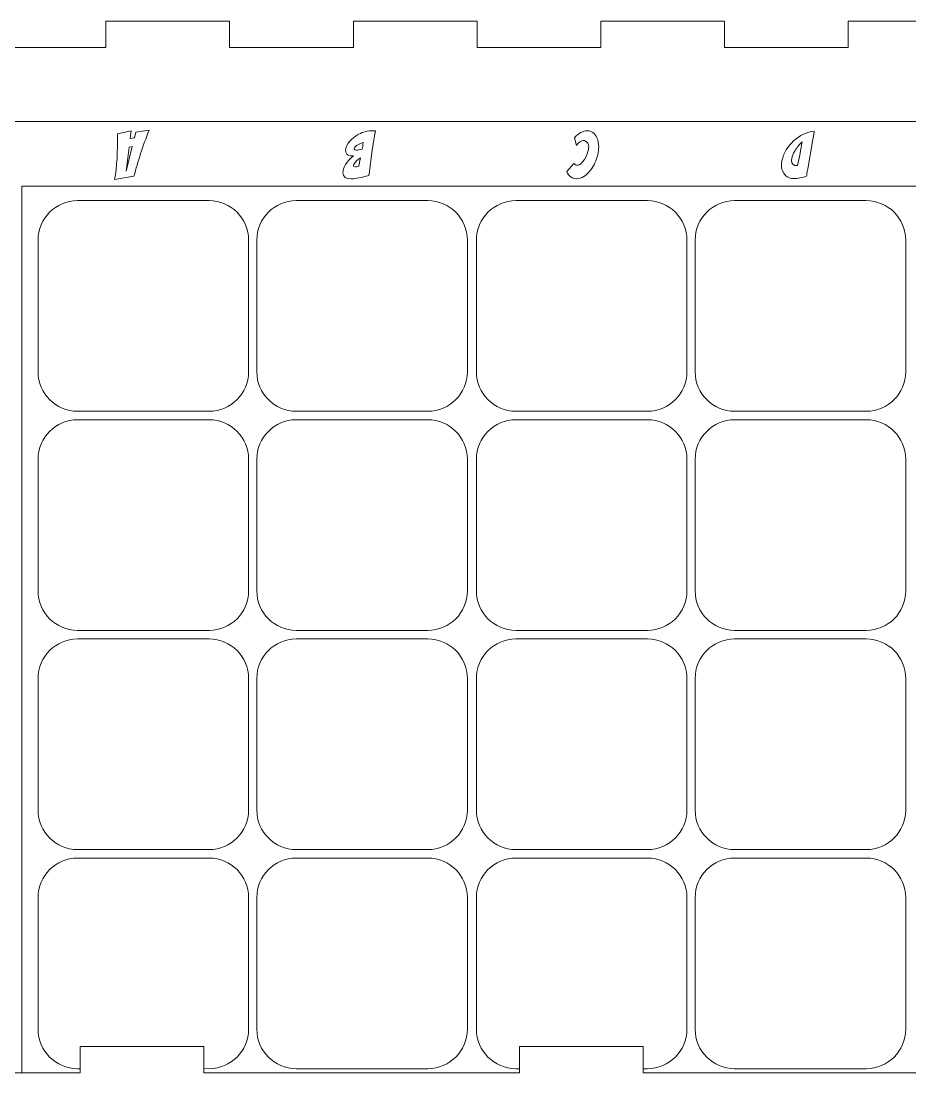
# Model space of a CAD drawing. Header units: centimetres. Extents: x -42.4 to 48.9, y -29.7 to 10.7.
# Drawn here: x 19.41 to 32.93, y -5.3 to 10.68 of the extents above; entities that cross this region are included whole.
import ezdxf

# ---------------------------------------------------------------- set-up
doc = ezdxf.new("R2010")
doc.units = ezdxf.units.CM
doc.header["$MEASUREMENT"] = 0
doc.layers.add('layer 1', color=7, linetype='Continuous')

msp = doc.modelspace()

# ---------------------------------------------------------------- linework, layer by layer
at = {"layer": 'layer 1', "color": 250, "lineweight": 9}
for points, knots in [([(40.33084, -4.89857), (40.33084, -4.89857), (42.2112, -4.89857), (42.2112, -4.89857), (42.2112, -4.89857), (42.2112, -4.89857), (42.2112, -5.29814), (42.2112, -5.29814), (42.2112, -5.29814), (44.9135, -5.29814), (46.41903, -5.29814), (48.91059, -5.29814), (48.91059, -5.29814), (48.91059, -5.29814), (48.91059, -3.52226), (48.91059, -3.52226), (48.91059, -3.52226), (48.91059, -3.52226), (48.51102, -3.52226), (48.51102, -3.52226), (48.51102, -3.52226), (48.51102, -3.52226), (48.51102, -1.74636), (48.51102, -1.74636), (48.51102, -1.74636), (48.51102, -1.74636), (48.91059, -1.74636), (48.91059, -1.74636), (48.91059, -1.74636), (48.91059, -1.74636), (48.91059, 0.02953), (48.91059, 0.02953), (48.91059, 0.02953), (48.91059, 0.02953), (48.51102, 0.02953), (48.51102, 0.02953), (48.51102, 0.02953), (48.51102, 0.02953), (48.51102, 1.80541), (48.51102, 1.80541), (48.51102, 1.80541), (48.51102, 1.80541), (48.91059, 1.80541), (48.91059, 1.80541), (48.91059, 1.80541), (48.91059, 1.80541), (48.91059, 3.58131), (48.91059, 3.58131), (48.91059, 3.58131), (48.91059, 3.58131), (48.51102, 3.58131), (48.51102, 3.58131), (48.51102, 3.58131), (48.51102, 3.58131), (48.51102, 5.3572), (48.51102, 5.3572), (48.51102, 5.3572), (48.51102, 5.3572), (48.91059, 5.3572), (48.91059, 5.3572), (48.91059, 5.3572), (48.91059, 5.3572), (48.91059, 7.13308), (48.91059, 7.13308), (48.91059, 7.13308), (48.91059, 7.13308), (48.51102, 7.13308), (48.51102, 7.13308), (48.51102, 7.13308), (48.51102, 7.13308), (48.51102, 8.90898), (48.51102, 8.90898), (48.51102, 8.90898), (48.51102, 8.90898), (48.91059, 8.90898), (48.91059, 8.90898), (48.91059, 8.90898), (48.91059, 8.90898), (48.91059, 10.68487), (48.91059, 10.68487), (48.91059, 10.68487), (48.91059, 10.68487), (47.03025, 10.68487), (47.03025, 10.68487), (47.03025, 10.68487), (47.03025, 10.68487), (47.03025, 10.28529), (47.03025, 10.28529), (47.03025, 10.28529), (47.03025, 10.28529), (45.14988, 10.28529), (45.14988, 10.28529), (45.14988, 10.28529), (45.14988, 10.28529), (45.14988, 10.68487), (45.14988, 10.68487), (45.14988, 10.68487), (45.14988, 10.68487), (43.26954, 10.68487), (43.26954, 10.68487), (43.26954, 10.68487), (43.26954, 10.68487), (43.26954, 10.28529), (43.26954, 10.28529), (43.26954, 10.28529), (43.26954, 10.28529), (41.38918, 10.28529), (41.38918, 10.28529), (41.38918, 10.28529), (41.38918, 10.28529), (41.38918, 10.68487), (41.38918, 10.68487), (41.38918, 10.68487), (41.38918, 10.68487), (39.50883, 10.68487), (39.50883, 10.68487), (39.50883, 10.68487), (39.50883, 10.68487), (39.50883, 10.28529), (39.50883, 10.28529), (39.50883, 10.28529), (39.50883, 10.28529), (37.62847, 10.28529), (37.62847, 10.28529), (37.62847, 10.28529), (37.62847, 10.28529), (37.62847, 10.68487), (37.62847, 10.68487), (37.62847, 10.68487), (37.62847, 10.68487), (35.74812, 10.68487), (35.74812, 10.68487), (35.74812, 10.68487), (35.74812, 10.68487), (35.74812, 10.28529), (35.74812, 10.28529), (35.74812, 10.28529), (35.74812, 10.28529), (33.86776, 10.28529), (33.86776, 10.28529), (33.86776, 10.28529), (33.86776, 10.28529), (33.86776, 10.68487), (33.86776, 10.68487), (33.86776, 10.68487), (33.86776, 10.68487), (31.98741, 10.68487), (31.98741, 10.68487), (31.98741, 10.68487), (31.98741, 10.68487), (31.98741, 10.28529), (31.98741, 10.28529), (31.98741, 10.28529), (31.98741, 10.28529), (30.10705, 10.28529), (30.10705, 10.28529), (30.10705, 10.28529), (30.10705, 10.28529), (30.10705, 10.68487), (30.10705, 10.68487), (30.10705, 10.68487), (30.10705, 10.68487), (28.2267, 10.68487), (28.2267, 10.68487), (28.2267, 10.68487), (28.2267, 10.68487), (28.2267, 10.28529), (28.2267, 10.28529), (28.2267, 10.28529), (28.2267, 10.28529), (26.34634, 10.28529), (26.34634, 10.28529), (26.34634, 10.28529), (26.34634, 10.28529), (26.34634, 10.68487), (26.34634, 10.68487), (26.34634, 10.68487), (26.34634, 10.68487), (24.46599, 10.68487), (24.46599, 10.68487), (24.46599, 10.68487), (24.46599, 10.68487), (24.46599, 10.28529), (24.46599, 10.28529), (24.46599, 10.28529), (24.46599, 10.28529), (22.58563, 10.28529), (22.58563, 10.28529), (22.58563, 10.28529), (22.58563, 10.28529), (22.58563, 10.68487), (22.58563, 10.68487), (22.58563, 10.68487), (22.58563, 10.68487), (20.70528, 10.68487), (20.70528, 10.68487), (20.70528, 10.68487), (20.70528, 10.68487), (20.70528, 10.28529), (20.70528, 10.28529), (20.70528, 10.28529), (20.70528, 10.28529), (18.82492, 10.28529), (18.82492, 10.28529), (18.82492, 10.28529), (18.82492, 10.28529), (18.82492, 10.68487), (18.82492, 10.68487), (18.82492, 10.68487), (18.82492, 10.68487), (16.94457, 10.68487), (16.94457, 10.68487), (16.94457, 10.68487), (16.94457, 10.68487), (16.94457, 8.90898), (16.94457, 8.90898), (16.94457, 8.90898), (16.94457, 8.90898), (17.34415, 8.90898), (17.34415, 8.90898), (17.34415, 8.90898), (17.34415, 8.90898), (17.34415, 7.13308), (17.34415, 7.13308), (17.34415, 7.13308), (17.34415, 7.13308), (16.94457, 7.13308), (16.94457, 7.13308), (16.94457, 7.13308), (16.94457, 7.13308), (16.94457, 5.3572), (16.94457, 5.3572), (16.94457, 5.3572), (16.94457, 5.3572), (17.34415, 5.3572), (17.34415, 5.3572), (17.34415, 5.3572), (17.34415, 5.3572), (17.34415, 3.58131), (17.34415, 3.58131), (17.34415, 3.58131), (17.34415, 3.58131), (16.94457, 3.58131), (16.94457, 3.58131), (16.94457, 3.58131), (16.94457, 3.58131), (16.94457, 1.80541), (16.94457, 1.80541), (16.94457, 1.80541), (16.94457, 1.80541), (17.34415, 1.80541), (17.34415, 1.80541), (17.34415, 1.80541), (17.34415, 1.80541), (17.34415, 0.02953), (17.34415, 0.02953), (17.34415, 0.02953), (17.34415, 0.02953), (16.94457, 0.02953), (16.94457, 0.02953), (16.94457, 0.02953), (16.94457, 0.02953), (16.94457, -1.74636), (16.94457, -1.74636), (16.94457, -1.74636), (16.94457, -1.74636), (17.34415, -1.74636), (17.34415, -1.74636), (17.34415, -1.74636), (17.34415, -1.74636), (17.34415, -3.52226), (17.34415, -3.52226), (17.34415, -3.52226), (17.34415, -3.52226), (16.94457, -3.52226), (16.94457, -3.52226), (16.94457, -3.52226), (16.94457, -3.52226), (16.94457, -5.29814), (16.94457, -5.29814), (16.94457, -5.29814), (16.94457, -5.29814), (20.3132, -5.29814), (20.3132, -5.29814), (20.3132, -5.29814), (20.3132, -5.29814), (20.3132, -4.89857), (20.3132, -4.89857), (20.3132, -4.89857), (20.3132, -4.89857), (22.19356, -4.89857), (22.19356, -4.89857), (22.19356, -4.89857), (22.19356, -4.89857), (22.19356, -5.29814), (22.19356, -5.29814), (22.19356, -5.29814), (24.37753, -5.29814), (24.80729, -5.29814), (26.99126, -5.29814), (26.99126, -5.29814), (26.99126, -5.29814), (26.99126, -4.89857), (26.99126, -4.89857), (26.99126, -4.89857), (26.99126, -4.89857), (28.87162, -4.89857), (28.87162, -4.89857), (28.87162, -4.89857), (28.87162, -4.89857), (28.87162, -5.29814), (28.87162, -5.29814), (28.87162, -5.29814), (30.6918, -5.29814), (31.74124, -5.29814), (33.70901, -5.29814), (33.70901, -5.29814), (33.70901, -5.29814), (33.70893, -4.89857), (33.70893, -4.89857), (33.70893, -4.89857), (33.70893, -4.89857), (35.58937, -4.89857), (35.58937, -4.89857), (35.58937, -4.89857), (35.58937, -4.89857), (35.58937, -5.29814), (35.58937, -5.29814), (35.58937, -5.29814), (37.85638, -5.29814), (38.09776, -5.29814), (40.33084, -5.29814), (40.33084, -5.29814), (40.33084, -5.29814), (40.33084, -4.89857), (40.33084, -4.89857)], [0, 0, 0, 0, 0.01176471, 0.01176471, 0.01176471, 0.01176471, 0.02352941, 0.02352941, 0.02352941, 0.02352941, 0.03529412, 0.03529412, 0.03529412, 0.03529412, 0.04705882, 0.04705882, 0.04705882, 0.04705882, 0.05882353, 0.05882353, 0.05882353, 0.05882353, 0.07058824, 0.07058824, 0.07058824, 0.07058824, 0.08235294, 0.08235294, 0.08235294, 0.08235294, 0.09411765, 0.09411765, 0.09411765, 0.09411765, 0.10588235, 0.10588235, 0.10588235, 0.10588235, 0.11764706, 0.11764706, 0.11764706, 0.11764706, 0.12941176, 0.12941176, 0.12941176, 0.12941176, 0.14117647, 0.14117647, 0.14117647, 0.14117647, 0.15294118, 0.15294118, 0.15294118, 0.15294118, 0.16470588, 0.16470588, 0.16470588, 0.16470588, 0.17647059, 0.17647059, 0.17647059, 0.17647059, 0.18823529, 0.18823529, 0.18823529, 0.18823529, 0.2, 0.2, 0.2, 0.2, 0.21176471, 0.21176471, 0.21176471, 0.21176471, 0.22352941, 0.22352941, 0.22352941, 0.22352941, 0.23529412, 0.23529412, 0.23529412, 0.23529412, 0.24705882, 0.24705882, 0.24705882, 0.24705882, 0.25882353, 0.25882353, 0.25882353, 0.25882353, 0.27058824, 0.27058824, 0.27058824, 0.27058824, 0.28235294, 0.28235294, 0.28235294, 0.28235294, 0.29411765, 0.29411765, 0.29411765, 0.29411765, 0.30588235, 0.30588235, 0.30588235, 0.30588235, 0.31764706, 0.31764706, 0.31764706, 0.31764706, 0.32941176, 0.32941176, 0.32941176, 0.32941176, 0.34117647, 0.34117647, 0.34117647, 0.34117647, 0.35294118, 0.35294118, 0.35294118, 0.35294118, 0.36470588, 0.36470588, 0.36470588, 0.36470588, 0.37647059, 0.37647059, 0.37647059, 0.37647059, 0.38823529, 0.38823529, 0.38823529, 0.38823529, 0.4, 0.4, 0.4, 0.4, 0.41176471, 0.41176471, 0.41176471, 0.41176471, 0.42352941, 0.42352941, 0.42352941, 0.42352941, 0.43529412, 0.43529412, 0.43529412, 0.43529412, 0.44705882, 0.44705882, 0.44705882, 0.44705882, 0.45882353, 0.45882353, 0.45882353, 0.45882353, 0.47058824, 0.47058824, 0.47058824, 0.47058824, 0.48235294, 0.48235294, 0.48235294, 0.48235294, 0.49411765, 0.49411765, 0.49411765, 0.49411765, 0.50588235, 0.50588235, 0.50588235, 0.50588235, 0.51764706, 0.51764706, 0.51764706, 0.51764706, 0.52941176, 0.52941176, 0.52941176, 0.52941176, 0.54117647, 0.54117647, 0.54117647, 0.54117647, 0.55294118, 0.55294118, 0.55294118, 0.55294118, 0.56470588, 0.56470588, 0.56470588, 0.56470588, 0.57647059, 0.57647059, 0.57647059, 0.57647059, 0.58823529, 0.58823529, 0.58823529, 0.58823529, 0.6, 0.6, 0.6, 0.6, 0.61176471, 0.61176471, 0.61176471, 0.61176471, 0.62352941, 0.62352941, 0.62352941, 0.62352941, 0.63529412, 0.63529412, 0.63529412, 0.63529412, 0.64705882, 0.64705882, 0.64705882, 0.64705882, 0.65882353, 0.65882353, 0.65882353, 0.65882353, 0.67058824, 0.67058824, 0.67058824, 0.67058824, 0.68235294, 0.68235294, 0.68235294, 0.68235294, 0.69411765, 0.69411765, 0.69411765, 0.69411765, 0.70588235, 0.70588235, 0.70588235, 0.70588235, 0.71764706, 0.71764706, 0.71764706, 0.71764706, 0.72941176, 0.72941176, 0.72941176, 0.72941176, 0.74117647, 0.74117647, 0.74117647, 0.74117647, 0.75294118, 0.75294118, 0.75294118, 0.75294118, 0.76470588, 0.76470588, 0.76470588, 0.76470588, 0.77647059, 0.77647059, 0.77647059, 0.77647059, 0.78823529, 0.78823529, 0.78823529, 0.78823529, 0.8, 0.8, 0.8, 0.8, 0.81176471, 0.81176471, 0.81176471, 0.81176471, 0.82352941, 0.82352941, 0.82352941, 0.82352941, 0.83529412, 0.83529412, 0.83529412, 0.83529412, 0.84705882, 0.84705882, 0.84705882, 0.84705882, 0.85882353, 0.85882353, 0.85882353, 0.85882353, 0.87058824, 0.87058824, 0.87058824, 0.87058824, 0.88235294, 0.88235294, 0.88235294, 0.88235294, 0.89411765, 0.89411765, 0.89411765, 0.89411765, 0.90588235, 0.90588235, 0.90588235, 0.90588235, 0.91764706, 0.91764706, 0.91764706, 0.91764706, 0.92941176, 0.92941176, 0.92941176, 0.92941176, 0.94117647, 0.94117647, 0.94117647, 0.94117647, 0.95294118, 0.95294118, 0.95294118, 0.95294118, 0.96470588, 0.96470588, 0.96470588, 0.96470588, 0.97647059, 0.97647059, 0.97647059, 0.97647059, 1, 1, 1, 1]), ([(21.36098, 9.02671), (21.26625, 8.78492), (21.1895, 8.55171), (21.13074, 8.32741), (21.13074, 8.32741), (21.13074, 8.32741), (20.83679, 8.27806), (20.83679, 8.27806), (20.83679, 8.27806), (20.8703, 8.47331), (20.88548, 8.70454), (20.88235, 8.97142), (20.88235, 8.97142), (20.88235, 8.97142), (21.08733, 9.01879), (21.08733, 9.01879), (21.08733, 9.01879), (21.08733, 9.01879), (21.07281, 8.89781), (21.07281, 8.89781), (21.07281, 8.89781), (21.07281, 8.89781), (21.13767, 8.91036), (21.13767, 8.91036), (21.13767, 8.91036), (21.13767, 8.91036), (21.15797, 8.99568), (21.15797, 8.99568), (21.15797, 8.99568), (21.15797, 8.99568), (21.36098, 9.02671), (21.36098, 9.02671)], [0, 0, 0, 0, 0.11111111, 0.11111111, 0.11111111, 0.11111111, 0.22222222, 0.22222222, 0.22222222, 0.22222222, 0.33333333, 0.33333333, 0.33333333, 0.33333333, 0.44444444, 0.44444444, 0.44444444, 0.44444444, 0.55555556, 0.55555556, 0.55555556, 0.55555556, 0.66666667, 0.66666667, 0.66666667, 0.66666667, 0.77777778, 0.77777778, 0.77777778, 0.77777778, 1, 1, 1, 1]), ([(24.70234, 8.33582), (24.6817, 8.33252), (24.64292, 8.32377), (24.58631, 8.30975), (24.58631, 8.30975), (24.53729, 8.29803), (24.49784, 8.2906), (24.4683, 8.28746), (24.4683, 8.28746), (24.45658, 8.2868), (24.44536, 8.28647), (24.43446, 8.28647), (24.43446, 8.28647), (24.3493, 8.28647), (24.30705, 8.31684), (24.30771, 8.37741), (24.30771, 8.37741), (24.30771, 8.46307), (24.36052, 8.54873), (24.46632, 8.63456), (24.46632, 8.63456), (24.39997, 8.62994), (24.36151, 8.64875), (24.35128, 8.69051), (24.35128, 8.69051), (24.3493, 8.69959), (24.34831, 8.70899), (24.34831, 8.71857), (24.34831, 8.71857), (24.34831, 8.76692), (24.37158, 8.81594), (24.41796, 8.86546), (24.41796, 8.86546), (24.45344, 8.90358), (24.49718, 8.93709), (24.5495, 8.96614), (24.5495, 8.96614), (24.61205, 9.00096), (24.68385, 9.01829), (24.76522, 9.01829), (24.76522, 9.01829), (24.77809, 9.01829), (24.79097, 9.01796), (24.80384, 9.0173), (24.80384, 9.0173), (24.77875, 8.88526), (24.75102, 8.70767), (24.72066, 8.48469), (24.72066, 8.48469), (24.71158, 8.42148), (24.70547, 8.3718), (24.70234, 8.33582)], [0, 0, 0, 0, 0.07142857, 0.07142857, 0.07142857, 0.07142857, 0.14285714, 0.14285714, 0.14285714, 0.14285714, 0.21428571, 0.21428571, 0.21428571, 0.21428571, 0.28571429, 0.28571429, 0.28571429, 0.28571429, 0.35714286, 0.35714286, 0.35714286, 0.35714286, 0.42857143, 0.42857143, 0.42857143, 0.42857143, 0.5, 0.5, 0.5, 0.5, 0.57142857, 0.57142857, 0.57142857, 0.57142857, 0.64285714, 0.64285714, 0.64285714, 0.64285714, 0.71428571, 0.71428571, 0.71428571, 0.71428571, 0.78571429, 0.78571429, 0.78571429, 0.78571429, 0.85714286, 0.85714286, 0.85714286, 0.85714286, 1, 1, 1, 1]), ([(27.8577, 8.28895), (27.79069, 8.28895), (27.74134, 8.32526), (27.70981, 8.39805), (27.70981, 8.39805), (27.70981, 8.39805), (27.81908, 8.51787), (27.81908, 8.51787), (27.81908, 8.51787), (27.83393, 8.50252), (27.85109, 8.49493), (27.8704, 8.49493), (27.8704, 8.49493), (27.90457, 8.49493), (27.94005, 8.52431), (27.97686, 8.5829), (27.97686, 8.5829), (28.00723, 8.63126), (28.02687, 8.67648), (28.03595, 8.71841), (28.03595, 8.71841), (28.0404, 8.73838), (28.04271, 8.75637), (28.04271, 8.77254), (28.04271, 8.77254), (28.04271, 8.81578), (28.02687, 8.84533), (27.99518, 8.8615), (27.99518, 8.8615), (27.98495, 8.86662), (27.97389, 8.86926), (27.96234, 8.86926), (27.96234, 8.86926), (27.92883, 8.86926), (27.89351, 8.84434), (27.85671, 8.79449), (27.85671, 8.79449), (27.85671, 8.79449), (27.82584, 8.90953), (27.82584, 8.90953), (27.82584, 8.90953), (27.88955, 8.98033), (27.95441, 9.01582), (28.0201, 9.01582), (28.0201, 9.01582), (28.08728, 9.01582), (28.13629, 8.98033), (28.16716, 8.90953), (28.16716, 8.90953), (28.18581, 8.86827), (28.19522, 8.82222), (28.19522, 8.77122), (28.19522, 8.77122), (28.19522, 8.73392), (28.19043, 8.69431), (28.18069, 8.65239), (28.18069, 8.65239), (28.16138, 8.56673), (28.12458, 8.48833), (28.07044, 8.41753), (28.07044, 8.41753), (28.00541, 8.33187), (27.93444, 8.28895), (27.8577, 8.28895)], [0, 0, 0, 0, 0.05882353, 0.05882353, 0.05882353, 0.05882353, 0.11764706, 0.11764706, 0.11764706, 0.11764706, 0.17647059, 0.17647059, 0.17647059, 0.17647059, 0.23529412, 0.23529412, 0.23529412, 0.23529412, 0.29411765, 0.29411765, 0.29411765, 0.29411765, 0.35294118, 0.35294118, 0.35294118, 0.35294118, 0.41176471, 0.41176471, 0.41176471, 0.41176471, 0.47058824, 0.47058824, 0.47058824, 0.47058824, 0.52941176, 0.52941176, 0.52941176, 0.52941176, 0.58823529, 0.58823529, 0.58823529, 0.58823529, 0.64705882, 0.64705882, 0.64705882, 0.64705882, 0.70588235, 0.70588235, 0.70588235, 0.70588235, 0.76470588, 0.76470588, 0.76470588, 0.76470588, 0.82352941, 0.82352941, 0.82352941, 0.82352941, 0.88235294, 0.88235294, 0.88235294, 0.88235294, 1, 1, 1, 1]), ([(31.35594, 8.32823), (31.28166, 8.30364), (31.21895, 8.29143), (31.16729, 8.29143), (31.16729, 8.29143), (31.10936, 8.29143), (31.06512, 8.30661), (31.03475, 8.33698), (31.03475, 8.33698), (30.99283, 8.38006), (30.97204, 8.43271), (30.97204, 8.4946), (30.97204, 8.4946), (30.97204, 8.51721), (30.97484, 8.54114), (30.98062, 8.56623), (30.98062, 8.56623), (31.00587, 8.67978), (31.06512, 8.77897), (31.15854, 8.86381), (31.15854, 8.86381), (31.25212, 8.94864), (31.35627, 8.99849), (31.47097, 9.01334), (31.47097, 9.01334), (31.46965, 8.99915), (31.46289, 8.95689), (31.45067, 8.88658), (31.45067, 8.88658), (31.45067, 8.88658), (31.37327, 8.44145), (31.37327, 8.44145), (31.37327, 8.44145), (31.36237, 8.37494), (31.3566, 8.33731), (31.35594, 8.32823)], [0, 0, 0, 0, 0.1, 0.1, 0.1, 0.1, 0.2, 0.2, 0.2, 0.2, 0.3, 0.3, 0.3, 0.3, 0.4, 0.4, 0.4, 0.4, 0.5, 0.5, 0.5, 0.5, 0.6, 0.6, 0.6, 0.6, 0.7, 0.7, 0.7, 0.7, 0.8, 0.8, 0.8, 0.8, 1, 1, 1, 1]), ([(24.59984, 8.73771), (24.60496, 8.7623), (24.6104, 8.79548), (24.61618, 8.8374), (24.61618, 8.8374), (24.52541, 8.80967), (24.48002, 8.77798), (24.48002, 8.74266), (24.48002, 8.74266), (24.48002, 8.72979), (24.49124, 8.72319), (24.51385, 8.72319), (24.51385, 8.72319), (24.53382, 8.72319), (24.56238, 8.72814), (24.59984, 8.73771)], [0, 0, 0, 0, 0.2, 0.2, 0.2, 0.2, 0.4, 0.4, 0.4, 0.4, 0.6, 0.6, 0.6, 0.6, 1, 1, 1, 1]), ([(31.21763, 8.48816), (31.24733, 8.61459), (31.26978, 8.73408), (31.2853, 8.84697), (31.2853, 8.84697), (31.24667, 8.81017), (31.21218, 8.76775), (31.18181, 8.71939), (31.18181, 8.71939), (31.14435, 8.65998), (31.1257, 8.60914), (31.1257, 8.56656), (31.1257, 8.56656), (31.1257, 8.51176), (31.15639, 8.48569), (31.21763, 8.48816)], [0, 0, 0, 0, 0.2, 0.2, 0.2, 0.2, 0.4, 0.4, 0.4, 0.4, 0.6, 0.6, 0.6, 0.6, 1, 1, 1, 1]), ([(21.0573, 8.76776), (21.0573, 8.76776), (21.0129, 8.40267), (21.0129, 8.40267), (21.0129, 8.40267), (21.0129, 8.40267), (21.01389, 8.40267), (21.01389, 8.40267), (21.01389, 8.40267), (21.01389, 8.40267), (21.10466, 8.77683), (21.10466, 8.77683), (21.10466, 8.77683), (21.10466, 8.77683), (21.0573, 8.76776), (21.0573, 8.76776)], [0, 0, 0, 0, 0.2, 0.2, 0.2, 0.2, 0.4, 0.4, 0.4, 0.4, 0.6, 0.6, 0.6, 0.6, 1, 1, 1, 1]), ([(24.54653, 8.47859), (24.55181, 8.49988), (24.5566, 8.52117), (24.56106, 8.54246), (24.56106, 8.54246), (24.56106, 8.54246), (24.57459, 8.60617), (24.57459, 8.60617), (24.57459, 8.60617), (24.52755, 8.57729), (24.49405, 8.54362), (24.47408, 8.50566), (24.47408, 8.50566), (24.46962, 8.49724), (24.46731, 8.49047), (24.46731, 8.48536), (24.46731, 8.48536), (24.46731, 8.47446), (24.47573, 8.46885), (24.4924, 8.46885), (24.4924, 8.46885), (24.50527, 8.46885), (24.52342, 8.47215), (24.54653, 8.47859)], [0, 0, 0, 0, 0.14285714, 0.14285714, 0.14285714, 0.14285714, 0.28571429, 0.28571429, 0.28571429, 0.28571429, 0.42857143, 0.42857143, 0.42857143, 0.42857143, 0.57142857, 0.57142857, 0.57142857, 0.57142857, 0.71428571, 0.71428571, 0.71428571, 0.71428571, 1, 1, 1, 1])]:
    msp.add_open_spline(points, degree=3, knots=knots, dxfattribs=at)
at = {"layer": 'layer 1', "color": 242, "lineweight": 9}
msp.add_open_spline([(18.89171, 9.15668), (18.89171, 9.15668), (46.96102, 9.15668), (46.96102, 9.15668)], degree=3, dxfattribs=at)
for points, knots in [([(19.42637, -5.29814), (19.42637, -5.29814), (19.42637, 8.17556), (19.42637, 8.17556), (19.42637, 8.17556), (19.42637, 8.17556), (46.42636, 8.17556), (46.42636, 8.17556), (46.42636, 8.17556), (46.42636, 8.17556), (46.42636, -5.29814), (46.42636, -5.29814)], [0, 0, 0, 0, 0.25, 0.25, 0.25, 0.25, 0.5, 0.5, 0.5, 0.5, 1, 1, 1, 1]), ([(20.27226, 7.95613), (20.27226, 7.95613), (22.27433, 7.95613), (22.27433, 7.95613), (22.27433, 7.95613), (22.60377, 7.95613), (22.8733, 7.6866), (22.8733, 7.35717), (22.8733, 7.35717), (22.8733, 7.35717), (22.8733, 5.3551), (22.8733, 5.3551), (22.8733, 5.3551), (22.8733, 5.02567), (22.60377, 4.75614), (22.27433, 4.75614), (22.27433, 4.75614), (22.27433, 4.75614), (20.27226, 4.75614), (20.27226, 4.75614), (20.27226, 4.75614), (19.94282, 4.75614), (19.6733, 5.02567), (19.6733, 5.3551), (19.6733, 5.3551), (19.6733, 5.3551), (19.6733, 7.35717), (19.6733, 7.35717), (19.6733, 7.35717), (19.6733, 7.6866), (19.94282, 7.95613), (20.27226, 7.95613)], [0, 0, 0, 0, 0.11111111, 0.11111111, 0.11111111, 0.11111111, 0.22222222, 0.22222222, 0.22222222, 0.22222222, 0.33333333, 0.33333333, 0.33333333, 0.33333333, 0.44444444, 0.44444444, 0.44444444, 0.44444444, 0.55555556, 0.55555556, 0.55555556, 0.55555556, 0.66666667, 0.66666667, 0.66666667, 0.66666667, 0.77777778, 0.77777778, 0.77777778, 0.77777778, 1, 1, 1, 1]), ([(26.93512, 7.95613), (26.93512, 7.95613), (28.93719, 7.95613), (28.93719, 7.95613), (28.93719, 7.95613), (29.26663, 7.95613), (29.53616, 7.6866), (29.53616, 7.35717), (29.53616, 7.35717), (29.53616, 7.35717), (29.53616, 5.3551), (29.53616, 5.3551), (29.53616, 5.3551), (29.53616, 5.02567), (29.26663, 4.75614), (28.93719, 4.75614), (28.93719, 4.75614), (28.93719, 4.75614), (26.93512, 4.75614), (26.93512, 4.75614), (26.93512, 4.75614), (26.60568, 4.75614), (26.33616, 5.02567), (26.33616, 5.3551), (26.33616, 5.3551), (26.33616, 5.3551), (26.33616, 7.35717), (26.33616, 7.35717), (26.33616, 7.35717), (26.33616, 7.6866), (26.60568, 7.95613), (26.93512, 7.95613)], [0, 0, 0, 0, 0.11111111, 0.11111111, 0.11111111, 0.11111111, 0.22222222, 0.22222222, 0.22222222, 0.22222222, 0.33333333, 0.33333333, 0.33333333, 0.33333333, 0.44444444, 0.44444444, 0.44444444, 0.44444444, 0.55555556, 0.55555556, 0.55555556, 0.55555556, 0.66666667, 0.66666667, 0.66666667, 0.66666667, 0.77777778, 0.77777778, 0.77777778, 0.77777778, 1, 1, 1, 1]), ([(25.59981, 1.42635), (25.59981, 1.42635), (23.59774, 1.42635), (23.59774, 1.42635), (23.59774, 1.42635), (23.2683, 1.42635), (22.99877, 1.69588), (22.99877, 2.02531), (22.99877, 2.02531), (22.99877, 2.02531), (22.99877, 4.02738), (22.99877, 4.02738), (22.99877, 4.02738), (22.99877, 4.35681), (23.2683, 4.62634), (23.59774, 4.62634), (23.59774, 4.62634), (23.59774, 4.62634), (25.59981, 4.62634), (25.59981, 4.62634), (25.59981, 4.62634), (25.92925, 4.62634), (26.19876, 4.35681), (26.19876, 4.02738), (26.19876, 4.02738), (26.19876, 4.02738), (26.19876, 2.02531), (26.19876, 2.02531), (26.19876, 2.02531), (26.19876, 1.69588), (25.92925, 1.42635), (25.59981, 1.42635)], [0, 0, 0, 0, 0.11111111, 0.11111111, 0.11111111, 0.11111111, 0.22222222, 0.22222222, 0.22222222, 0.22222222, 0.33333333, 0.33333333, 0.33333333, 0.33333333, 0.44444444, 0.44444444, 0.44444444, 0.44444444, 0.55555556, 0.55555556, 0.55555556, 0.55555556, 0.66666667, 0.66666667, 0.66666667, 0.66666667, 0.77777778, 0.77777778, 0.77777778, 0.77777778, 1, 1, 1, 1]), ([(32.26267, 1.42635), (32.26267, 1.42635), (30.2606, 1.42635), (30.2606, 1.42635), (30.2606, 1.42635), (29.93116, 1.42635), (29.66163, 1.69588), (29.66163, 2.02531), (29.66163, 2.02531), (29.66163, 2.02531), (29.66163, 4.02738), (29.66163, 4.02738), (29.66163, 4.02738), (29.66163, 4.35681), (29.93116, 4.62634), (30.2606, 4.62634), (30.2606, 4.62634), (30.2606, 4.62634), (32.26267, 4.62634), (32.26267, 4.62634), (32.26267, 4.62634), (32.59211, 4.62634), (32.86163, 4.35681), (32.86163, 4.02738), (32.86163, 4.02738), (32.86163, 4.02738), (32.86163, 2.02531), (32.86163, 2.02531), (32.86163, 2.02531), (32.86163, 1.69588), (32.59211, 1.42635), (32.26267, 1.42635)], [0, 0, 0, 0, 0.11111111, 0.11111111, 0.11111111, 0.11111111, 0.22222222, 0.22222222, 0.22222222, 0.22222222, 0.33333333, 0.33333333, 0.33333333, 0.33333333, 0.44444444, 0.44444444, 0.44444444, 0.44444444, 0.55555556, 0.55555556, 0.55555556, 0.55555556, 0.66666667, 0.66666667, 0.66666667, 0.66666667, 0.77777778, 0.77777778, 0.77777778, 0.77777778, 1, 1, 1, 1]), ([(20.27226, -1.90345), (20.27226, -1.90345), (22.27433, -1.90345), (22.27433, -1.90345), (22.27433, -1.90345), (22.60377, -1.90345), (22.8733, -1.63392), (22.8733, -1.30449), (22.8733, -1.30449), (22.8733, -1.30449), (22.8733, 0.69758), (22.8733, 0.69758), (22.8733, 0.69758), (22.8733, 1.02701), (22.60377, 1.29654), (22.27433, 1.29654), (22.27433, 1.29654), (22.27433, 1.29654), (20.27226, 1.29654), (20.27226, 1.29654), (20.27226, 1.29654), (19.94282, 1.29654), (19.6733, 1.02701), (19.6733, 0.69758), (19.6733, 0.69758), (19.6733, 0.69758), (19.6733, -1.30449), (19.6733, -1.30449), (19.6733, -1.30449), (19.6733, -1.63392), (19.94282, -1.90345), (20.27226, -1.90345)], [0, 0, 0, 0, 0.11111111, 0.11111111, 0.11111111, 0.11111111, 0.22222222, 0.22222222, 0.22222222, 0.22222222, 0.33333333, 0.33333333, 0.33333333, 0.33333333, 0.44444444, 0.44444444, 0.44444444, 0.44444444, 0.55555556, 0.55555556, 0.55555556, 0.55555556, 0.66666667, 0.66666667, 0.66666667, 0.66666667, 0.77777778, 0.77777778, 0.77777778, 0.77777778, 1, 1, 1, 1]), ([(26.93512, -1.90345), (26.93512, -1.90345), (28.93719, -1.90345), (28.93719, -1.90345), (28.93719, -1.90345), (29.26663, -1.90345), (29.53616, -1.63392), (29.53616, -1.30449), (29.53616, -1.30449), (29.53616, -1.30449), (29.53616, 0.69758), (29.53616, 0.69758), (29.53616, 0.69758), (29.53616, 1.02701), (29.26663, 1.29654), (28.93719, 1.29654), (28.93719, 1.29654), (28.93719, 1.29654), (26.93512, 1.29654), (26.93512, 1.29654), (26.93512, 1.29654), (26.60568, 1.29654), (26.33616, 1.02701), (26.33616, 0.69758), (26.33616, 0.69758), (26.33616, 0.69758), (26.33616, -1.30449), (26.33616, -1.30449), (26.33616, -1.30449), (26.33616, -1.63392), (26.60568, -1.90345), (26.93512, -1.90345)], [0, 0, 0, 0, 0.11111111, 0.11111111, 0.11111111, 0.11111111, 0.22222222, 0.22222222, 0.22222222, 0.22222222, 0.33333333, 0.33333333, 0.33333333, 0.33333333, 0.44444444, 0.44444444, 0.44444444, 0.44444444, 0.55555556, 0.55555556, 0.55555556, 0.55555556, 0.66666667, 0.66666667, 0.66666667, 0.66666667, 0.77777778, 0.77777778, 0.77777778, 0.77777778, 1, 1, 1, 1]), ([(25.59981, -5.23324), (25.59981, -5.23324), (23.59774, -5.23324), (23.59774, -5.23324), (23.59774, -5.23324), (23.2683, -5.23324), (22.99877, -4.96371), (22.99877, -4.63428), (22.99877, -4.63428), (22.99877, -4.63428), (22.99877, -2.63221), (22.99877, -2.63221), (22.99877, -2.63221), (22.99877, -2.30278), (23.2683, -2.03325), (23.59774, -2.03325), (23.59774, -2.03325), (23.59774, -2.03325), (25.59981, -2.03325), (25.59981, -2.03325), (25.59981, -2.03325), (25.92925, -2.03325), (26.19876, -2.30278), (26.19876, -2.63221), (26.19876, -2.63221), (26.19876, -2.63221), (26.19876, -4.63428), (26.19876, -4.63428), (26.19876, -4.63428), (26.19876, -4.96371), (25.92925, -5.23324), (25.59981, -5.23324)], [0, 0, 0, 0, 0.11111111, 0.11111111, 0.11111111, 0.11111111, 0.22222222, 0.22222222, 0.22222222, 0.22222222, 0.33333333, 0.33333333, 0.33333333, 0.33333333, 0.44444444, 0.44444444, 0.44444444, 0.44444444, 0.55555556, 0.55555556, 0.55555556, 0.55555556, 0.66666667, 0.66666667, 0.66666667, 0.66666667, 0.77777778, 0.77777778, 0.77777778, 0.77777778, 1, 1, 1, 1]), ([(32.26267, -5.23324), (32.26267, -5.23324), (30.2606, -5.23324), (30.2606, -5.23324), (30.2606, -5.23324), (29.93116, -5.23324), (29.66163, -4.96371), (29.66163, -4.63428), (29.66163, -4.63428), (29.66163, -4.63428), (29.66163, -2.63221), (29.66163, -2.63221), (29.66163, -2.63221), (29.66163, -2.30278), (29.93116, -2.03325), (30.2606, -2.03325), (30.2606, -2.03325), (30.2606, -2.03325), (32.26267, -2.03325), (32.26267, -2.03325), (32.26267, -2.03325), (32.59211, -2.03325), (32.86163, -2.30278), (32.86163, -2.63221), (32.86163, -2.63221), (32.86163, -2.63221), (32.86163, -4.63428), (32.86163, -4.63428), (32.86163, -4.63428), (32.86163, -4.96371), (32.59211, -5.23324), (32.26267, -5.23324)], [0, 0, 0, 0, 0.11111111, 0.11111111, 0.11111111, 0.11111111, 0.22222222, 0.22222222, 0.22222222, 0.22222222, 0.33333333, 0.33333333, 0.33333333, 0.33333333, 0.44444444, 0.44444444, 0.44444444, 0.44444444, 0.55555556, 0.55555556, 0.55555556, 0.55555556, 0.66666667, 0.66666667, 0.66666667, 0.66666667, 0.77777778, 0.77777778, 0.77777778, 0.77777778, 1, 1, 1, 1])]:
    msp.add_open_spline(points, degree=3, knots=knots, dxfattribs=at)
at = {"layer": 'layer 1', "color": 8, "lineweight": 9}
for points, knots in [([(25.59981, 7.95613), (25.59981, 7.95613), (23.59774, 7.95613), (23.59774, 7.95613), (23.59774, 7.95613), (23.2683, 7.95613), (22.99877, 7.6866), (22.99877, 7.35717), (22.99877, 7.35717), (22.99877, 7.35717), (22.99877, 5.3551), (22.99877, 5.3551), (22.99877, 5.3551), (22.99877, 5.02567), (23.2683, 4.75614), (23.59774, 4.75614), (23.59774, 4.75614), (23.59774, 4.75614), (25.59981, 4.75614), (25.59981, 4.75614), (25.59981, 4.75614), (25.92925, 4.75614), (26.19876, 5.02567), (26.19876, 5.3551), (26.19876, 5.3551), (26.19876, 5.3551), (26.19876, 7.35717), (26.19876, 7.35717), (26.19876, 7.35717), (26.19876, 7.6866), (25.92925, 7.95613), (25.59981, 7.95613)], [0, 0, 0, 0, 0.11111111, 0.11111111, 0.11111111, 0.11111111, 0.22222222, 0.22222222, 0.22222222, 0.22222222, 0.33333333, 0.33333333, 0.33333333, 0.33333333, 0.44444444, 0.44444444, 0.44444444, 0.44444444, 0.55555556, 0.55555556, 0.55555556, 0.55555556, 0.66666667, 0.66666667, 0.66666667, 0.66666667, 0.77777778, 0.77777778, 0.77777778, 0.77777778, 1, 1, 1, 1]), ([(32.26267, 7.95613), (32.26267, 7.95613), (30.2606, 7.95613), (30.2606, 7.95613), (30.2606, 7.95613), (29.93116, 7.95613), (29.66163, 7.6866), (29.66163, 7.35717), (29.66163, 7.35717), (29.66163, 7.35717), (29.66163, 5.3551), (29.66163, 5.3551), (29.66163, 5.3551), (29.66163, 5.02567), (29.93116, 4.75614), (30.2606, 4.75614), (30.2606, 4.75614), (30.2606, 4.75614), (32.26267, 4.75614), (32.26267, 4.75614), (32.26267, 4.75614), (32.59211, 4.75614), (32.86163, 5.02567), (32.86163, 5.3551), (32.86163, 5.3551), (32.86163, 5.3551), (32.86163, 7.35717), (32.86163, 7.35717), (32.86163, 7.35717), (32.86163, 7.6866), (32.59211, 7.95613), (32.26267, 7.95613)], [0, 0, 0, 0, 0.11111111, 0.11111111, 0.11111111, 0.11111111, 0.22222222, 0.22222222, 0.22222222, 0.22222222, 0.33333333, 0.33333333, 0.33333333, 0.33333333, 0.44444444, 0.44444444, 0.44444444, 0.44444444, 0.55555556, 0.55555556, 0.55555556, 0.55555556, 0.66666667, 0.66666667, 0.66666667, 0.66666667, 0.77777778, 0.77777778, 0.77777778, 0.77777778, 1, 1, 1, 1]), ([(20.27226, 1.42635), (20.27226, 1.42635), (22.27433, 1.42635), (22.27433, 1.42635), (22.27433, 1.42635), (22.60377, 1.42635), (22.8733, 1.69588), (22.8733, 2.02531), (22.8733, 2.02531), (22.8733, 2.02531), (22.8733, 4.02738), (22.8733, 4.02738), (22.8733, 4.02738), (22.8733, 4.35681), (22.60377, 4.62634), (22.27433, 4.62634), (22.27433, 4.62634), (22.27433, 4.62634), (20.27226, 4.62634), (20.27226, 4.62634), (20.27226, 4.62634), (19.94282, 4.62634), (19.6733, 4.35681), (19.6733, 4.02738), (19.6733, 4.02738), (19.6733, 4.02738), (19.6733, 2.02531), (19.6733, 2.02531), (19.6733, 2.02531), (19.6733, 1.69588), (19.94282, 1.42635), (20.27226, 1.42635)], [0, 0, 0, 0, 0.11111111, 0.11111111, 0.11111111, 0.11111111, 0.22222222, 0.22222222, 0.22222222, 0.22222222, 0.33333333, 0.33333333, 0.33333333, 0.33333333, 0.44444444, 0.44444444, 0.44444444, 0.44444444, 0.55555556, 0.55555556, 0.55555556, 0.55555556, 0.66666667, 0.66666667, 0.66666667, 0.66666667, 0.77777778, 0.77777778, 0.77777778, 0.77777778, 1, 1, 1, 1]), ([(26.93512, 1.42635), (26.93512, 1.42635), (28.93719, 1.42635), (28.93719, 1.42635), (28.93719, 1.42635), (29.26663, 1.42635), (29.53616, 1.69588), (29.53616, 2.02531), (29.53616, 2.02531), (29.53616, 2.02531), (29.53616, 4.02738), (29.53616, 4.02738), (29.53616, 4.02738), (29.53616, 4.35681), (29.26663, 4.62634), (28.93719, 4.62634), (28.93719, 4.62634), (28.93719, 4.62634), (26.93512, 4.62634), (26.93512, 4.62634), (26.93512, 4.62634), (26.60568, 4.62634), (26.33616, 4.35681), (26.33616, 4.02738), (26.33616, 4.02738), (26.33616, 4.02738), (26.33616, 2.02531), (26.33616, 2.02531), (26.33616, 2.02531), (26.33616, 1.69588), (26.60568, 1.42635), (26.93512, 1.42635)], [0, 0, 0, 0, 0.11111111, 0.11111111, 0.11111111, 0.11111111, 0.22222222, 0.22222222, 0.22222222, 0.22222222, 0.33333333, 0.33333333, 0.33333333, 0.33333333, 0.44444444, 0.44444444, 0.44444444, 0.44444444, 0.55555556, 0.55555556, 0.55555556, 0.55555556, 0.66666667, 0.66666667, 0.66666667, 0.66666667, 0.77777778, 0.77777778, 0.77777778, 0.77777778, 1, 1, 1, 1]), ([(25.59981, -1.90345), (25.59981, -1.90345), (23.59774, -1.90345), (23.59774, -1.90345), (23.59774, -1.90345), (23.2683, -1.90345), (22.99877, -1.63392), (22.99877, -1.30449), (22.99877, -1.30449), (22.99877, -1.30449), (22.99877, 0.69758), (22.99877, 0.69758), (22.99877, 0.69758), (22.99877, 1.02701), (23.2683, 1.29654), (23.59774, 1.29654), (23.59774, 1.29654), (23.59774, 1.29654), (25.59981, 1.29654), (25.59981, 1.29654), (25.59981, 1.29654), (25.92925, 1.29654), (26.19876, 1.02701), (26.19876, 0.69758), (26.19876, 0.69758), (26.19876, 0.69758), (26.19876, -1.30449), (26.19876, -1.30449), (26.19876, -1.30449), (26.19876, -1.63392), (25.92925, -1.90345), (25.59981, -1.90345)], [0, 0, 0, 0, 0.11111111, 0.11111111, 0.11111111, 0.11111111, 0.22222222, 0.22222222, 0.22222222, 0.22222222, 0.33333333, 0.33333333, 0.33333333, 0.33333333, 0.44444444, 0.44444444, 0.44444444, 0.44444444, 0.55555556, 0.55555556, 0.55555556, 0.55555556, 0.66666667, 0.66666667, 0.66666667, 0.66666667, 0.77777778, 0.77777778, 0.77777778, 0.77777778, 1, 1, 1, 1]), ([(32.26267, -1.90345), (32.26267, -1.90345), (30.2606, -1.90345), (30.2606, -1.90345), (30.2606, -1.90345), (29.93116, -1.90345), (29.66163, -1.63392), (29.66163, -1.30449), (29.66163, -1.30449), (29.66163, -1.30449), (29.66163, 0.69758), (29.66163, 0.69758), (29.66163, 0.69758), (29.66163, 1.02701), (29.93116, 1.29654), (30.2606, 1.29654), (30.2606, 1.29654), (30.2606, 1.29654), (32.26267, 1.29654), (32.26267, 1.29654), (32.26267, 1.29654), (32.59211, 1.29654), (32.86163, 1.02701), (32.86163, 0.69758), (32.86163, 0.69758), (32.86163, 0.69758), (32.86163, -1.30449), (32.86163, -1.30449), (32.86163, -1.30449), (32.86163, -1.63392), (32.59211, -1.90345), (32.26267, -1.90345)], [0, 0, 0, 0, 0.11111111, 0.11111111, 0.11111111, 0.11111111, 0.22222222, 0.22222222, 0.22222222, 0.22222222, 0.33333333, 0.33333333, 0.33333333, 0.33333333, 0.44444444, 0.44444444, 0.44444444, 0.44444444, 0.55555556, 0.55555556, 0.55555556, 0.55555556, 0.66666667, 0.66666667, 0.66666667, 0.66666667, 0.77777778, 0.77777778, 0.77777778, 0.77777778, 1, 1, 1, 1]), ([(22.19232, -5.23249), (22.19232, -5.23249), (22.27433, -5.23324), (22.27433, -5.23324), (22.27433, -5.23324), (22.60377, -5.23324), (22.8733, -4.96371), (22.8733, -4.63428), (22.8733, -4.63428), (22.8733, -4.63428), (22.8733, -2.63221), (22.8733, -2.63221), (22.8733, -2.63221), (22.8733, -2.30278), (22.60377, -2.03325), (22.27433, -2.03325), (22.27433, -2.03325), (22.27433, -2.03325), (20.27226, -2.03325), (20.27226, -2.03325), (20.27226, -2.03325), (19.94282, -2.03325), (19.6733, -2.30278), (19.6733, -2.63221), (19.6733, -2.63221), (19.6733, -2.63221), (19.6733, -4.63428), (19.6733, -4.63428), (19.6733, -4.63428), (19.6733, -4.96371), (19.94282, -5.23324), (20.27226, -5.23324), (20.27226, -5.23324), (20.27226, -5.23324), (20.31454, -5.23304), (20.31454, -5.23304), (20.31454, -5.23304), (20.31454, -5.23304), (20.3132, -4.89857), (20.3132, -4.89857), (20.3132, -4.89857), (20.3132, -4.89857), (22.19356, -4.89857), (22.19356, -4.89857), (22.19356, -4.89857), (22.19356, -4.89857), (22.19232, -5.23249), (22.19232, -5.23249)], [0, 0, 0, 0, 0.07692308, 0.07692308, 0.07692308, 0.07692308, 0.15384615, 0.15384615, 0.15384615, 0.15384615, 0.23076923, 0.23076923, 0.23076923, 0.23076923, 0.30769231, 0.30769231, 0.30769231, 0.30769231, 0.38461538, 0.38461538, 0.38461538, 0.38461538, 0.46153846, 0.46153846, 0.46153846, 0.46153846, 0.53846154, 0.53846154, 0.53846154, 0.53846154, 0.61538462, 0.61538462, 0.61538462, 0.61538462, 0.69230769, 0.69230769, 0.69230769, 0.69230769, 0.76923077, 0.76923077, 0.76923077, 0.76923077, 0.84615385, 0.84615385, 0.84615385, 0.84615385, 1, 1, 1, 1]), ([(28.87162, -5.23324), (28.87162, -5.23324), (28.93719, -5.23324), (28.93719, -5.23324), (28.93719, -5.23324), (29.26663, -5.23324), (29.53616, -4.96371), (29.53616, -4.63428), (29.53616, -4.63428), (29.53616, -4.63428), (29.53616, -2.63221), (29.53616, -2.63221), (29.53616, -2.63221), (29.53616, -2.30278), (29.26663, -2.03325), (28.93719, -2.03325), (28.93719, -2.03325), (28.93719, -2.03325), (26.93512, -2.03325), (26.93512, -2.03325), (26.93512, -2.03325), (26.60568, -2.03325), (26.33616, -2.30278), (26.33616, -2.63221), (26.33616, -2.63221), (26.33616, -2.63221), (26.33616, -4.63428), (26.33616, -4.63428), (26.33616, -4.63428), (26.33616, -4.96371), (26.60568, -5.23324), (26.93512, -5.23324), (26.93512, -5.23324), (26.93512, -5.23324), (26.99126, -5.23313), (26.99126, -5.23313), (26.99126, -5.23313), (26.99126, -5.23313), (26.99126, -4.89857), (26.99126, -4.89857), (26.99126, -4.89857), (26.99126, -4.89857), (28.87162, -4.89857), (28.87162, -4.89857), (28.87162, -4.89857), (28.87162, -4.89857), (28.87162, -5.23324), (28.87162, -5.23324)], [0, 0, 0, 0, 0.07692308, 0.07692308, 0.07692308, 0.07692308, 0.15384615, 0.15384615, 0.15384615, 0.15384615, 0.23076923, 0.23076923, 0.23076923, 0.23076923, 0.30769231, 0.30769231, 0.30769231, 0.30769231, 0.38461538, 0.38461538, 0.38461538, 0.38461538, 0.46153846, 0.46153846, 0.46153846, 0.46153846, 0.53846154, 0.53846154, 0.53846154, 0.53846154, 0.61538462, 0.61538462, 0.61538462, 0.61538462, 0.69230769, 0.69230769, 0.69230769, 0.69230769, 0.76923077, 0.76923077, 0.76923077, 0.76923077, 0.84615385, 0.84615385, 0.84615385, 0.84615385, 1, 1, 1, 1])]:
    msp.add_open_spline(points, degree=3, knots=knots, dxfattribs=at)

doc.saveas('drawing.dxf')
